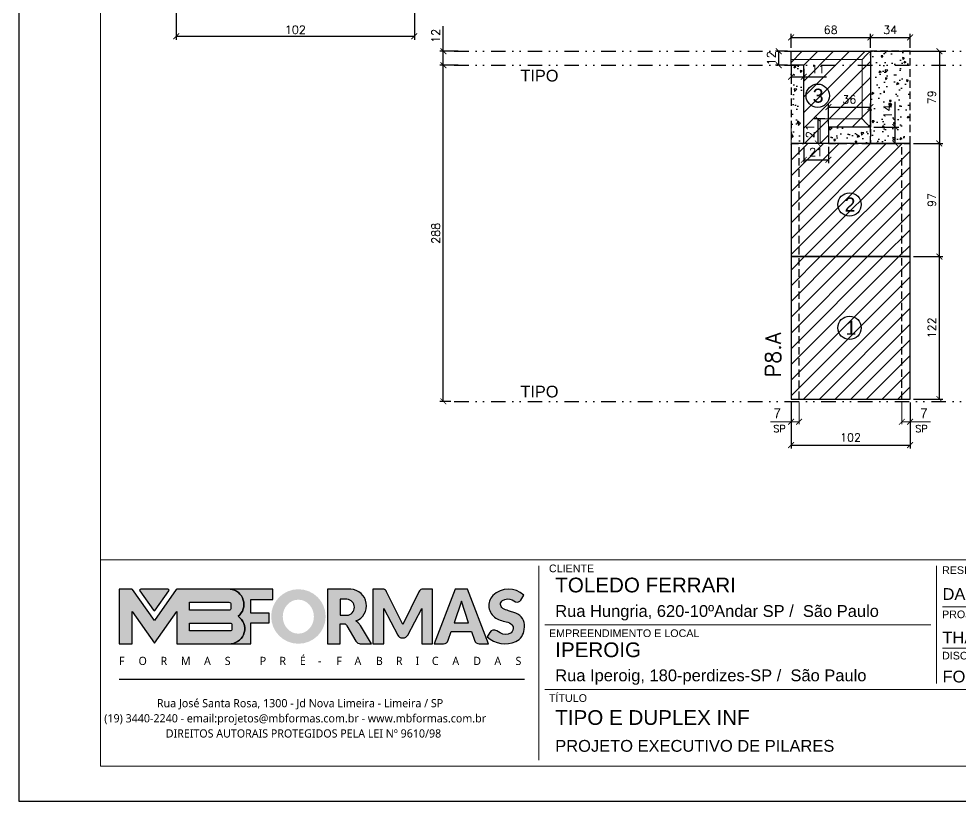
# Model space of a CAD drawing. Extents: x -23436 to 4767, y -3862 to 10024.
# Drawn here: x -17506 to -16700, y 4082 to 4753 of the extents above; entities that cross this region are included whole.
import ezdxf
from ezdxf.enums import TextEntityAlignment as Align

# ---------------------------------------------------------------- set-up
doc = ezdxf.new("R2010")
doc.units = 0
doc.header["$PDMODE"] = 2
doc.header["$PDSIZE"] = 10
doc.linetypes.add('DIVIDE2', pattern=[0.625, 0.25, -0.125, 0, -0.125, 0, -0.125])
doc.linetypes.add('HIDDEN', pattern=[9.525, 6.35, -3.175])
doc.layers.get('0').update_dxf_attribs({"lineweight": 13})
doc.layers.get('Defpoints').update_dxf_attribs({"lineweight": 13})
for name, color, linetype in [('Concreto', 250, 'HIDDEN'), ('Cota', 4, 'Continuous'), ('MB Logo', 254, 'Continuous'), ('Nível', 160, 'Continuous'), ('Painéis', 30, 'Continuous'), ('Reaproveitamento', 252, 'Continuous'), ('Romaneio', 10, 'Continuous'), ('Sarrafo de Pressão', 42, 'HIDDEN'), ('Texto Nível', 251, 'Continuous')]:
    doc.layers.add(name, color=color, linetype=linetype)
for name, color, linetype, lineweight in [('cotas', 4, 'Continuous', 13), ('FOLHA MB', 7, 'Continuous', 13), ('Texto Seção', 7, 'Continuous', 15)]:
    doc.layers.add(name, color=color, linetype=linetype, lineweight=lineweight)
doc.layers.add('Laje_Perimetro', color=7, linetype='Continuous', plot=False)
doc.styles.add('ARIAL', font='arial.ttf', dxfattribs={"oblique": 15, "height": 25})
doc.styles.add('MB_C01', font='arial.ttf', dxfattribs={"height": 1.3})
doc.styles.add('MB_C02', font='arial.ttf', dxfattribs={"height": 2})
doc.styles.add('MB_C03', font='arial.ttf', dxfattribs={"height": 2.5})
doc.styles.add('MtXpl_Lucida_Sans_Un', font='l_10646.ttf')
doc.styles.add('REGUA-120', font='ROMANS.shx', dxfattribs={"height": 15})
doc.styles.add('ROMANS', font='romans.shx')
doc.styles.add('ROMAS860', font='ROMAS860.SHX')
doc.dimstyles.new('COTA SECAO', dxfattribs={"dimtxt": 7, "dimasz": 5, "dimexe": 3, "dimexo": 3, "dimgap": 2, "dimtad": 3, "dimdec": 1, "dimlfac": 0.5, "dimzin": 12, "dimdsep": 46, "dimtxsty": 'ROMANS', "dimblk": 'ARCHTICK', "dimcen": 0, "dimclrd": 4, "dimclre": 4, "dimclrt": 1, "dimadec": 1, "dimazin": 3, "dimtfac": 1, "dimtdec": 1, "dimtmove": 0, "dimatfit": 3, "dimldrblk": 'OBLIQUE', "dimfxl": 0, "dimtolj": 1, "dimtzin": 12, "dimarcsym": 0})
doc.dimstyles.new('cotas', dxfattribs={"dimtxt": 8.5, "dimasz": 5, "dimexe": 2, "dimexo": 3, "dimgap": 3, "dimtad": 1, "dimdec": 1, "dimzin": 9, "dimdsep": 46, "dimtxsty": 'ROMAS860', "dimblk": 'ARCHTICK', "dimcen": 0, "dimclrd": 4, "dimclre": 4, "dimclrt": 1, "dimadec": 0, "dimazin": 2, "dimtfac": 1, "dimtdec": 1, "dimtix": 1, "dimtmove": 0, "dimatfit": 2, "dimldrblk": 'OBLIQUE', "dimfxl": 0, "dimtolj": 1, "dimtzin": 0, "dimlwd": 13, "dimlwe": 13, "dimarcsym": 0})
doc.dimstyles.new('PAINEL', dxfattribs={"dimtxt": 7, "dimasz": 5, "dimexe": 3, "dimexo": 3, "dimgap": 3, "dimtad": 1, "dimdec": 1, "dimzin": 12, "dimdsep": 46, "dimtxsty": 'ROMANS', "dimblk": 'ARCHTICK', "dimcen": 0, "dimclrd": 4, "dimclre": 4, "dimclrt": 1, "dimadec": 1, "dimazin": 3, "dimtfac": 1, "dimtdec": 1, "dimtmove": 0, "dimatfit": 3, "dimldrblk": 'OBLIQUE', "dimfxl": 0, "dimtolj": 1, "dimtzin": 12, "dimarcsym": 0})
pattern_1 = [(45, (-11602.353, 0), (-6.735192, 6.735192), [])]
pattern_2 = [(230, (1680.356, -51), (-18.218467, 1.593909), [1.905, -20.955]), (175, (1680.356, -51), (3.524342, -19.105685), [1.524, -16.764058]), (280.45144, (1678.838, -50.867), (-14.694125, -17.511775), [1.619, -17.809024]), (226.1842, (1680.356, -56.08), (-27.107904, 4.204233), [2.8575, -31.4325]), (276.63556, (1678.098, -55.73), (-23.740413, -24.742612), [2.428502, -26.71356]), (171.18415, (1680.356, -56.08), (-23.740413, -24.742612), [2.285997, -25.145973]), (201, (1677.816, -54.81), (-15.161439, 10.22652), [1.905, -20.955]), (146, (1677.816, -54.81), (-6.180203, -18.418797), [1.524, -16.764]), (251.45144, (1676.553, -53.958), (-21.341642, -8.192277), [1.619, -17.808994]), (217.5, (1680.3565, -51), (-0.3088603, -8.4555039), [0, -16.5608, 0, -17.018, 0, -16.8275]), (187.5, (1680.3565, -51), (-6.6819663, -10.0180575), [0, -9.7028, 0, -16.1798, 0, -6.4135]), (147.5, (1686.021, -51), (-13.5590595, 0.5728744), [0, -6.35, 0, -19.812, 0, -26.289]), (137.5, (1688.561, -51), (-14.812918, -2.542649), [0, -8.255, 0, -13.1572, 0, -18.669])]

# ---------------------------------------------------------------- blocks, each defined once
blk = doc.blocks.new('MB-NOVO')
at = {"layer": 'MB Logo', "linetype": 'Continuous'}
h = blk.add_hatch(color=256, dxfattribs=at)
h.dxf.hatch_style = 1
h.set_gradient(color1=(242, 132, 69), color2=(247, 180, 141), rotation=90, tint=1)
h.paths.add_polyline_path([(-18529.58, 10980.84), (-18475.71, 10980.84, 0.706757), (-18468.67, 11008.01, 0.681802), (-18476.71, 11034.89), (-18529.36, 11034.89, 0.243712), (-18530.18, 11034.46), (-18551.72, 11003.93), (-18573.27, 11034.46, 0.243712), (-18574.09, 11034.89), (-18586.52, 11034.89), (-18586.52, 10980.84), (-18573.87, 10980.84), (-18573.87, 11012.87), (-18551.72, 10981.49), (-18529.58, 11012.87)])
h.paths.add_polyline_path([(-18516.75, 11014.08), (-18516.75, 11021.99), (-18477.79, 11021.99, -0.414214), (-18475.79, 11019.99), (-18475.79, 11016.08, -0.414214), (-18477.79, 11014.08)], flags=16)
h.paths.add_polyline_path([(-18516.75, 11001.39), (-18476.79, 11001.39, -0.414214), (-18474.79, 10999.39), (-18474.79, 10995.48, -0.414214), (-18476.79, 10993.48), (-18516.75, 10993.48)], flags=16)
at = {"layer": 'MB Logo', "true_color": 0x262626}
h = blk.add_hatch(color=250, dxfattribs=at)
h.dxf.hatch_style = 1
h.paths.add_polyline_path([(-18537.31, 11033.31, 0.60809), (-18538.12, 11034.89), (-18565.32, 11034.89, 0.60809), (-18566.14, 11033.31), (-18552.54, 11014.04, 0.518202), (-18550.91, 11014.04)])
h = blk.add_hatch(color=250, dxfattribs=at)
h.dxf.hatch_style = 1
h.paths.add_polyline_path([(-18456.17, 11011.29), (-18456.17, 11024.65), (-18434.21, 11024.65), (-18434.21, 11034.89), (-18476.71, 11034.89, -0.681802), (-18468.67, 11008.01, -0.706757), (-18475.71, 10980.84), (-18456.17, 10980.84), (-18456.17, 11001.45), (-18437.83, 11001.45), (-18437.83, 11011.29)])
h = blk.add_hatch(color=250, dxfattribs=at)
h.dxf.hatch_style = 1
h.paths.add_polyline_path([(-18435.91, 11007.86, 1), (-18381.87, 11007.86, 1)])
edge = h.paths.add_edge_path(flags=16)
edge.add_ellipse((-18408.97, 11007.68), major_axis=(0, 16.84), ratio=0.916255, start_angle=0, end_angle=360)
h = blk.add_hatch(color=250, dxfattribs=at)
h.dxf.hatch_style = 1
h.paths.add_polyline_path([(-18356.97, 11034.89), (-18380.17, 11034.89), (-18380.17, 10980.84), (-18367.64, 10980.84), (-18367.64, 11000.71), (-18363.41, 11000.71, -0.195765), (-18360.9, 10998.88), (-18351.79, 10983.24, 0.261385), (-18347.52, 10980.84), (-18336.38, 10980.84), (-18347.47, 10999, 0.082429), (-18349.61, 11001.48), (-18351.9, 11003.39, 0.81838)])
h.paths.add_polyline_path([(-18360.76, 11009), (-18367.64, 11009), (-18367.64, 11024.98), (-18360.76, 11024.98, -0.92578)], flags=16)
h = blk.add_hatch(color=250, dxfattribs=at)
h.dxf.hatch_style = 1
h.paths.add_polyline_path([(-18286.65, 11015.9), (-18286.65, 10980.84), (-18275.77, 10980.84), (-18275.77, 11034.89), (-18286.65, 11034.89, 0.216647), (-18289.44, 11032.44), (-18305.46, 10999.84), (-18321.61, 11032.7, 0.199908), (-18324.27, 11034.89), (-18335.15, 11034.89), (-18335.15, 10980.84), (-18324.27, 10980.84), (-18324.27, 11015.9), (-18310.42, 10989.3, 0.279644), (-18305.98, 10986.61, 0.340986), (-18300.5, 10989.3)])
h = blk.add_hatch(color=250, dxfattribs=at)
h.dxf.hatch_style = 1
h.paths.add_polyline_path([(-18274.36, 10980.84), (-18264.98, 10980.84, 0.322517), (-18260.24, 10984.26), (-18257.32, 10993), (-18237.21, 10993), (-18234.29, 10984.26, 0.322517), (-18229.55, 10980.84), (-18220.26, 10980.84), (-18241.25, 11034.89), (-18253.37, 11034.89)])
h.paths.add_polyline_path([(-18254.42, 11001.64), (-18247.26, 11023.04), (-18240.11, 11001.64)], flags=16)
h = blk.add_hatch(color=250, dxfattribs=at)
h.dxf.hatch_style = 1
h.paths.add_polyline_path([(-18206.02, 11024.02, -0.247671), (-18196.88, 11024.32), (-18193.53, 11022.53, 0.40799), (-18188.16, 11024.11), (-18185.37, 11029.08, 0.392837), (-18216.16, 11028.69, 0.467779), (-18213.26, 11006.32, 0.077523), (-18201.17, 11002.12, -0.214206), (-18196.11, 10997.94, -0.284295), (-18198.17, 10991.44, -0.26924), (-18208.78, 10991.57), (-18212.21, 10993.65, 0.407727), (-18219.02, 10992.06), (-18221.79, 10987.71, 0.296878), (-18193.23, 10983.12, 0.272251), (-18184.86, 10995.28), (-18184.65, 10997.88, 0.348906), (-18193.71, 11011.21), (-18200.42, 11013.47, -0.045018), (-18205.76, 11015.68, -0.618284)])
at = {"layer": 'MB Logo', "linetype": 'Continuous'}
blk.add_line((-18586.52, 10945.86), (-18184.78, 10945.86), dxfattribs=at)
at = {"layer": 'MB Logo', "color": 23, "linetype": 'Continuous', "true_color": 0xf28445}
for points in [[(-18573.27, 11034.46, 0.243712), (-18574.09, 11034.89), (-18586.52, 11034.89), (-18586.52, 10980.84), (-18573.87, 10980.84), (-18573.87, 11012.87), (-18551.72, 10981.49), (-18529.58, 11012.87), (-18529.58, 10980.84), (-18475.71, 10980.84, 0.706757), (-18468.67, 11008.01, 0.681802), (-18476.71, 11034.89), (-18529.36, 11034.89, 0.243712), (-18530.18, 11034.46), (-18551.72, 11003.93)], [(-18516.75, 11021.99), (-18477.79, 11021.99, -0.414214), (-18475.79, 11019.99), (-18475.79, 11016.08, -0.414214), (-18477.79, 11014.08), (-18516.75, 11014.08)], [(-18516.75, 11001.39), (-18476.79, 11001.39, -0.414214), (-18474.79, 10999.39), (-18474.79, 10995.48, -0.414214), (-18476.79, 10993.48), (-18516.75, 10993.48)]]:
    blk.add_lwpolyline(points, format="xyb", close=True, dxfattribs=at)
at = {"layer": 'MB Logo', "color": 250, "true_color": 0x262626}
for points in [[(-18537.31, 11033.31, 0.60809), (-18538.12, 11034.89), (-18565.32, 11034.89, 0.60809), (-18566.14, 11033.31), (-18552.54, 11014.04, 0.518202), (-18550.91, 11014.04)], [(-18437.83, 11011.29), (-18456.17, 11011.29), (-18456.17, 11024.65), (-18434.21, 11024.65), (-18434.21, 11034.89), (-18476.71, 11034.89, -0.681802), (-18468.67, 11008.01, -0.706757), (-18475.71, 10980.84), (-18456.17, 10980.84), (-18456.17, 11001.45), (-18437.83, 11001.45)], [(-18347.52, 10980.84), (-18336.38, 10980.84), (-18347.47, 10999, 0.082429), (-18349.61, 11001.48), (-18351.9, 11003.39, 0.81838), (-18356.97, 11034.89), (-18380.17, 11034.89), (-18380.17, 10980.84), (-18367.64, 10980.84), (-18367.64, 11000.71), (-18363.41, 11000.71, -0.209789), (-18360.79, 10998.69), (-18351.79, 10983.24, 0.261385)], [(-18286.65, 11015.9), (-18286.65, 10980.84), (-18275.77, 10980.84), (-18275.77, 11034.89), (-18286.65, 11034.89, 0.216647), (-18289.44, 11032.44), (-18305.46, 10999.84), (-18321.48, 11032.44, 0.216647), (-18324.27, 11034.89), (-18335.15, 11034.89), (-18335.15, 10980.84), (-18324.27, 10980.84), (-18324.27, 11015.9), (-18310.42, 10989.3, 0.279644), (-18305.98, 10986.61), (-18304.93, 10986.61, 0.279644), (-18300.5, 10989.3)], [(-18264.98, 10980.84, 0.322517), (-18260.24, 10984.26), (-18257.32, 10993), (-18237.21, 10993), (-18234.29, 10984.26, 0.322517), (-18229.55, 10980.84), (-18220.26, 10980.84), (-18241.25, 11034.89), (-18253.37, 11034.89), (-18274.36, 10980.84)], [(-18206.24, 11015.94, -0.549626), (-18206.37, 11023.82, -0.258723), (-18196.88, 11024.32), (-18193.53, 11022.53, 0.40799), (-18188.16, 11024.11), (-18185.37, 11029.08, 0.392837), (-18216.16, 11028.69, 0.467779), (-18213.26, 11006.32, 0.077523), (-18201.17, 11002.12, -0.203897), (-18196.26, 10998.22), (-18196.08, 10997.79, -0.267611), (-18197.99, 10991.6), (-18198.45, 10991.29, -0.261145), (-18208.78, 10991.57), (-18212.21, 10993.65, 0.407727), (-18219.02, 10992.06), (-18221.79, 10987.71, 0.296878), (-18193.23, 10983.12, 0.265963), (-18184.89, 10994.94), (-18184.67, 10997.65, 0.340466), (-18193.12, 11011.01), (-18200.42, 11013.47, -0.049298)], [(-18367.64, 11009), (-18360.76, 11009, 0.92578), (-18360.76, 11024.98), (-18367.64, 11024.98)]]:
    blk.add_lwpolyline(points, format="xyb", close=True, dxfattribs=at)
blk.add_lwpolyline([(-18247.26, 11023.04), (-18254.42, 11001.64), (-18240.11, 11001.64)], close=True, dxfattribs=at)
at = {"layer": 'MB Logo', "color": 250, "true_color": 0x262626, "style": 'MtXpl_Lucida_Sans_Un'}
for s, height, p in [('É', 8.12, (-18407.52, 10959.76)), ('F', 8.12, (-18586.78, 10959.76)), ('O', 8.12, (-18567.45, 10959.76)), ('R', 8.12, (-18545.63, 10959.76)), ('M', 8.12, (-18525.4, 10959.76)), ('A', 8.12, (-18502.51, 10959.76)), ('S', 8.12, (-18481.92, 10959.76)), ('P', 8.12, (-18447.27, 10959.76)), ('R', 8.12, (-18427.76, 10959.76)), ('-', 8.12, (-18389.56, 10959.76)), ('F', 8.12, (-18371.38, 10959.76)), ('A', 8.12, (-18353.29, 10959.76)), ('B', 8.12, (-18332.1, 10959.76)), ('R', 8.12, (-18312.21, 10959.76)), ('I', 8.12, (-18292.68, 10959.76)), ('C', 8.12, (-18276.61, 10959.76)), ('A', 8.12, (-18256.26, 10959.76)), ('D', 8.12, (-18235.54, 10959.76)), ('A', 8.12, (-18214.57, 10959.76)), ('S', 8.12, (-18193.6, 10959.76)), ('DIREITOS AUTORAIS PROTEGIDOS PELA LEI Nº 9610/98', 8.1225, (-18540.43, 10887.84))]:
    blk.add_text(s, height=height, dxfattribs=at).set_placement(p)
at = {"layer": 'MB Logo', "style": 'MtXpl_Lucida_Sans_Un'}
for s, p in [('Rua José Santa Rosa, 1300 - Jd Nova Limeira - Limeira / SP', (-18549.2, 10917.84)), ('(19) 3440-2240 - email:projetos@mbformas.com.br - www.mbformas.com.br', (-18601.47, 10902.84))]:
    blk.add_text(s, height=8.1225, dxfattribs=at).set_placement(p)
blk = doc.blocks.new('A$C169d8357')
at = {"layer": 'FOLHA MB', "color": 1}
for p, q in [((1109.82, 356.72), (70, 356.72)), ((445.65, 351.67), (445.65, 184.99)), ((786.55, 351.67), (786.55, 250.65)), ((938.09, 316.32), (791.61, 316.32)), ((781.5, 301.16), (450.7, 301.16)), ((938.09, 280.96), (791.61, 280.96)), ((938.09, 245.6), (450.7, 245.6))]:
    blk.add_line(p, q, dxfattribs=at)
for points in [[(0, 1199.94), (0, 149.94), (1485.02, 149.94), (1485.02, 1199.94)], [(70, 1169.94), (70, 179.94), (1455.02, 179.94), (1455.02, 1169.94)]]:
    blk.add_lwpolyline(points, close=True, dxfattribs=at)
at = {"layer": 'MB Logo', "xscale": 0.8642040370897565, "yscale": 0.8642040370897565, "zscale": 0.8642040370897565}
blk.add_blockref('MB-NOVO', (16148.65, -9204.85), dxfattribs=at)
at = {"layer": 'FOLHA MB', "color": 6}
for s, height, style, p in [('CLIENTE', 6.566, 'MB_C01', (454.33, 346.12)), ('RESPONSÁVEL TÉCNICO', 6.5663, 'MB_C01', (791.21, 344.6)), ('Rua Hungria, 620-10ºAndar SP /  São Paulo', 10.102, 'MB_C02', (459.73, 307.83)), ('PROJETISTA', 6.566, 'MB_C01', (791.21, 306.72)), ('EMPREENDIMENTO E LOCAL', 6.5663, 'MB_C01', (454.33, 290.56)), ('DISCIPLINA', 6.566, 'MB_C01', (791.21, 271.36)), ('Rua Iperoig, 180-perdizes-SP /  São Paulo', 10.102, 'MB_C02', (459.73, 252.69)), ('TÍTULO', 6.566, 'MB_C01', (454.33, 234.99)), ('PROJETO EXECUTIVO DE PILARES', 10.102, 'MB_C02', (459.73, 192.28))]:
    blk.add_text(s, height=height, dxfattribs=dict(at, style=style)).set_placement(p)
at = {"layer": 'FOLHA MB', "color": 5}
for s, height, style, p in [('TOLEDO FERRARI', 12.6276, 'MB_C03', (459.73, 328.83)), ('DANIEL RODRIGUES', 10.102, 'MB_C02', (791.61, 322.38)), ('THAÍS BANDEIRA', 10.102, 'MB_C02', (791.51, 285.11)), ('IPEROIG', 12.628, 'MB_C03', (459.73, 273.34)), ('FORMA DE MADEIRA', 10.102, 'MB_C02', (791.61, 251.66)), ('TIPO E DUPLEX INF', 12.6276, 'MB_C03', (459.73, 215.3))]:
    blk.add_text(s, height=height, dxfattribs=dict(at, style=style)).set_placement(p)
blk = doc.blocks.new('_ArchTick')
at = {"color": 0, "linetype": 'ByBlock', "const_width": 0.15}
blk.add_lwpolyline([(-0.5, -0.5), (0.5, 0.5)], dxfattribs=at)
blk = doc.blocks.new('*D3939')
at = {"layer": 'cotas', "color": 4, "lineweight": -2, "transparency": 16777216}
for p, q in [((-17371.4, 4836.92), (-17371.4, 4734.72)), ((-17167.4, 4836.92), (-17167.4, 4734.72)), ((-17371.4, 4737.72), (-17167.4, 4737.72))]:
    blk.add_line(p, q, dxfattribs=at)
at = {"layer": 'Defpoints', "color": 0, "transparency": 16777216}
for p in [(-17371.4, 4839.92), (-17167.4, 4839.92), (-17167.4, 4737.72)]:
    blk.add_point(p, dxfattribs=at)
at = {"layer": 'cotas', "color": 4, "lineweight": -2, "transparency": 16777216, "xscale": 5, "yscale": 5, "zscale": 5, "rotation": 180}
blk.add_blockref('_ArchTick', (-17371.4, 4737.72), dxfattribs=at)
at = {"layer": 'cotas', "color": 4, "lineweight": -2, "transparency": 16777216, "xscale": 5, "yscale": 5, "zscale": 5}
blk.add_blockref('_ArchTick', (-17167.4, 4737.72), dxfattribs=at)
at = {"layer": 'cotas', "color": 1, "transparency": 16777216, "insert": (-17269.4, 4743.22), "char_height": 7, "attachment_point": 5, "style": 'ROMANS'}
blk.add_mtext('\\A1;102', dxfattribs=at)
blk = doc.blocks.new('_OBLIQUE')
at = {"color": 0, "linetype": 'ByBlock', "lineweight": -2}
for p, q in [((0, 0), (-1, 0)), ((-0.5, -0.5), (0.5, 0.5))]:
    blk.add_line(p, q, dxfattribs=at)
blk = doc.blocks.new('*D3943')
at = {"layer": 'cotas', "color": 4, "lineweight": -2, "transparency": 16777216}
for p, q in [((-16844.59, 4423.85), (-16844.59, 4384.39)), ((-16742.59, 4423.85), (-16742.59, 4384.39)), ((-16844.59, 4387.39), (-16742.59, 4387.39))]:
    blk.add_line(p, q, dxfattribs=at)
at = {"layer": 'Defpoints', "color": 0, "transparency": 16777216}
for p in [(-16844.59, 4426.85), (-16742.59, 4426.85), (-16742.59, 4387.39)]:
    blk.add_point(p, dxfattribs=at)
at = {"layer": 'cotas', "color": 4, "lineweight": -2, "transparency": 16777216, "xscale": 5, "yscale": 5, "zscale": 5, "rotation": 180}
blk.add_blockref('_ArchTick', (-16844.59, 4387.39), dxfattribs=at)
at = {"layer": 'cotas', "color": 4, "lineweight": -2, "transparency": 16777216, "xscale": 5, "yscale": 5, "zscale": 5}
blk.add_blockref('_ArchTick', (-16742.59, 4387.39), dxfattribs=at)
at = {"layer": 'cotas', "color": 1, "transparency": 16777216, "insert": (-16793.59, 4393.89), "char_height": 7, "attachment_point": 5, "style": 'ROMANS'}
blk.add_mtext('\\A1;102', dxfattribs=at)
blk = doc.blocks.new('*D3944')
at = {"layer": 'cotas', "color": 4, "lineweight": -2, "transparency": 16777216}
for p, q in [((-16739.59, 4548.85), (-16714.48, 4548.85)), ((-16717.48, 4426.85), (-16717.48, 4548.85)), ((-16739.59, 4426.85), (-16714.48, 4426.85))]:
    blk.add_line(p, q, dxfattribs=at)
at = {"layer": 'Defpoints', "color": 0, "transparency": 16777216}
for p in [(-16742.59, 4548.85), (-16717.48, 4548.85), (-16742.59, 4426.85)]:
    blk.add_point(p, dxfattribs=at)
at = {"layer": 'cotas', "color": 4, "lineweight": -2, "transparency": 16777216, "xscale": 5, "yscale": 5, "zscale": 5}
for p, rotation in [((-16717.48, 4548.85), 90), ((-16717.48, 4426.85), 270)]:
    blk.add_blockref('_ArchTick', p, dxfattribs=dict(at, rotation=rotation))
at = {"layer": 'cotas', "color": 1, "transparency": 16777216, "insert": (-16723.98, 4487.85), "char_height": 7, "attachment_point": 5, "rotation": 90, "style": 'ROMANS'}
blk.add_mtext('\\A1;122', dxfattribs=at)
blk = doc.blocks.new('*D3945')
at = {"layer": 'Cota', "color": 4, "lineweight": 13, "transparency": 16777216}
for p, q in [((-16844.59, 4423.85), (-16844.59, 4405.37)), ((-16837.59, 4423.85), (-16837.59, 4405.37)), ((-16844.59, 4407.37), (-16862.26, 4407.37)), ((-16837.59, 4407.37), (-16844.59, 4407.37))]:
    blk.add_line(p, q, dxfattribs=at)
at = {"layer": 'Defpoints', "color": 0, "transparency": 16777216}
for p in [(-16844.59, 4426.85), (-16837.59, 4426.85), (-16844.59, 4407.37)]:
    blk.add_point(p, dxfattribs=at)
at = {"layer": 'Cota', "color": 4, "lineweight": 13, "transparency": 16777216, "xscale": 5, "yscale": 5, "zscale": 5, "rotation": 180}
blk.add_blockref('_ArchTick', (-16844.59, 4407.37), dxfattribs=at)
at = {"layer": 'Cota', "color": 4, "lineweight": 13, "transparency": 16777216, "xscale": 5, "yscale": 5, "zscale": 5}
blk.add_blockref('_ArchTick', (-16837.59, 4407.37), dxfattribs=at)
at = {"layer": 'Cota', "color": 1, "transparency": 16777216, "insert": (-16856.43, 4414.62), "char_height": 8.5, "attachment_point": 5, "style": 'ROMAS860'}
blk.add_mtext('\\A1;7', dxfattribs=at)
blk = doc.blocks.new('*D3946')
at = {"layer": 'Cota', "color": 4, "lineweight": 13, "transparency": 16777216}
for p, q in [((-16749.59, 4423.85), (-16749.59, 4405.37)), ((-16742.59, 4423.85), (-16742.59, 4405.37)), ((-16749.59, 4407.37), (-16742.59, 4407.37)), ((-16742.59, 4407.37), (-16724.93, 4407.37))]:
    blk.add_line(p, q, dxfattribs=at)
at = {"layer": 'Defpoints', "color": 0, "transparency": 16777216}
for p in [(-16749.59, 4426.85), (-16742.59, 4426.85), (-16742.59, 4407.37)]:
    blk.add_point(p, dxfattribs=at)
at = {"layer": 'Cota', "color": 4, "lineweight": 13, "transparency": 16777216, "xscale": 5, "yscale": 5, "zscale": 5, "rotation": 180}
blk.add_blockref('_ArchTick', (-16749.59, 4407.37), dxfattribs=at)
at = {"layer": 'Cota', "color": 4, "lineweight": 13, "transparency": 16777216, "xscale": 5, "yscale": 5, "zscale": 5}
blk.add_blockref('_ArchTick', (-16742.59, 4407.37), dxfattribs=at)
at = {"layer": 'Cota', "color": 1, "transparency": 16777216, "insert": (-16730.76, 4414.62), "char_height": 8.5, "attachment_point": 5, "style": 'ROMAS860'}
blk.add_mtext('\\A1;7', dxfattribs=at)
blk = doc.blocks.new('*D3974')
at = {"layer": 'cotas', "color": 4, "lineweight": -2, "transparency": 16777216}
for p, q in [((-16812.59, 4662.85), (-16812.59, 4680.04)), ((-16776.59, 4662.85), (-16776.59, 4680.04)), ((-16812.59, 4677.04), (-16776.59, 4677.04))]:
    blk.add_line(p, q, dxfattribs=at)
at = {"layer": 'Defpoints', "color": 0, "transparency": 16777216}
for p in [(-16776.59, 4677.04), (-16812.59, 4659.85), (-16776.59, 4659.85)]:
    blk.add_point(p, dxfattribs=at)
at = {"layer": 'cotas', "color": 4, "lineweight": -2, "transparency": 16777216, "xscale": 5, "yscale": 5, "zscale": 5, "rotation": 180}
blk.add_blockref('_ArchTick', (-16812.59, 4677.04), dxfattribs=at)
at = {"layer": 'cotas', "color": 4, "lineweight": -2, "transparency": 16777216, "xscale": 5, "yscale": 5, "zscale": 5}
blk.add_blockref('_ArchTick', (-16776.59, 4677.04), dxfattribs=at)
at = {"layer": 'cotas', "color": 1, "transparency": 16777216, "insert": (-16794.59, 4683.54), "char_height": 7, "attachment_point": 5, "style": 'ROMANS'}
blk.add_mtext('\\A1;36', dxfattribs=at)
blk = doc.blocks.new('*D3975')
at = {"layer": 'cotas', "color": 4, "lineweight": -2, "transparency": 16777216}
for p, q in [((-16844.59, 4727.85), (-16844.59, 4739.63)), ((-16844.59, 4736.63), (-16776.59, 4736.63)), ((-16776.59, 4727.85), (-16776.59, 4739.63))]:
    blk.add_line(p, q, dxfattribs=at)
at = {"layer": 'Defpoints', "color": 0, "transparency": 16777216}
for p in [(-16776.59, 4736.63), (-16844.59, 4724.85), (-16776.59, 4724.85)]:
    blk.add_point(p, dxfattribs=at)
at = {"layer": 'cotas', "color": 4, "lineweight": -2, "transparency": 16777216, "xscale": 5, "yscale": 5, "zscale": 5, "rotation": 180}
blk.add_blockref('_ArchTick', (-16844.59, 4736.63), dxfattribs=at)
at = {"layer": 'cotas', "color": 4, "lineweight": -2, "transparency": 16777216, "xscale": 5, "yscale": 5, "zscale": 5}
blk.add_blockref('_ArchTick', (-16776.59, 4736.63), dxfattribs=at)
at = {"layer": 'cotas', "color": 1, "transparency": 16777216, "insert": (-16810.59, 4743.13), "char_height": 7, "attachment_point": 5, "style": 'ROMANS'}
blk.add_mtext('\\A1;68', dxfattribs=at)
blk = doc.blocks.new('*D3976')
at = {"layer": 'cotas', "color": 4, "lineweight": -2, "transparency": 16777216}
for p, q in [((-16847.59, 4724.85), (-16858.04, 4724.85)), ((-16855.04, 4712.85), (-16855.04, 4724.85)), ((-16847.59, 4712.85), (-16858.04, 4712.85))]:
    blk.add_line(p, q, dxfattribs=at)
at = {"layer": 'Defpoints', "color": 0, "transparency": 16777216}
for p in [(-16855.04, 4724.85), (-16844.59, 4724.85), (-16844.59, 4712.85)]:
    blk.add_point(p, dxfattribs=at)
at = {"layer": 'cotas', "color": 4, "lineweight": -2, "transparency": 16777216, "xscale": 5, "yscale": 5, "zscale": 5}
for p, rotation in [((-16855.04, 4724.85), 90), ((-16855.04, 4712.85), 270)]:
    blk.add_blockref('_ArchTick', p, dxfattribs=dict(at, rotation=rotation))
at = {"layer": 'cotas', "color": 1, "transparency": 16777216, "insert": (-16861.54, 4718.85), "char_height": 7, "attachment_point": 5, "rotation": 90, "style": 'ROMANS'}
blk.add_mtext('\\A1;12', dxfattribs=at)
blk = doc.blocks.new('*D3977')
at = {"layer": 'cotas', "color": 4, "lineweight": -2, "transparency": 16777216}
for p, q in [((-16739.59, 4645.85), (-16714.48, 4645.85)), ((-16717.48, 4548.85), (-16717.48, 4645.85)), ((-16739.59, 4548.85), (-16714.48, 4548.85))]:
    blk.add_line(p, q, dxfattribs=at)
at = {"layer": 'Defpoints', "color": 0, "transparency": 16777216}
for p in [(-16742.59, 4645.85), (-16717.48, 4645.85), (-16742.59, 4548.85)]:
    blk.add_point(p, dxfattribs=at)
at = {"layer": 'cotas', "color": 4, "lineweight": -2, "transparency": 16777216, "xscale": 5, "yscale": 5, "zscale": 5}
for p, rotation in [((-16717.48, 4645.85), 90), ((-16717.48, 4548.85), 270)]:
    blk.add_blockref('_ArchTick', p, dxfattribs=dict(at, rotation=rotation))
at = {"layer": 'cotas', "color": 1, "transparency": 16777216, "insert": (-16723.98, 4597.35), "char_height": 7, "attachment_point": 5, "rotation": 90, "style": 'ROMANS'}
blk.add_mtext('\\A1;97', dxfattribs=at)
blk = doc.blocks.new('*D3978')
at = {"layer": 'cotas', "color": 4, "lineweight": -2, "transparency": 16777216}
for p, q in [((-16773.59, 4724.85), (-16714.48, 4724.85)), ((-16717.48, 4724.85), (-16717.48, 4645.85)), ((-16739.59, 4645.85), (-16714.48, 4645.85))]:
    blk.add_line(p, q, dxfattribs=at)
at = {"layer": 'Defpoints', "color": 0, "transparency": 16777216}
for p in [(-16776.59, 4724.85), (-16742.59, 4645.85), (-16717.48, 4645.85)]:
    blk.add_point(p, dxfattribs=at)
at = {"layer": 'cotas', "color": 4, "lineweight": -2, "transparency": 16777216, "xscale": 5, "yscale": 5, "zscale": 5}
for p, rotation in [((-16717.48, 4724.85), 90), ((-16717.48, 4645.85), 270)]:
    blk.add_blockref('_ArchTick', p, dxfattribs=dict(at, rotation=rotation))
at = {"layer": 'cotas', "color": 1, "transparency": 16777216, "insert": (-16723.98, 4685.35), "char_height": 7, "attachment_point": 5, "rotation": 90, "style": 'ROMANS'}
blk.add_mtext('\\A1;79', dxfattribs=at)
blk = doc.blocks.new('*D3979')
at = {"layer": 'cotas', "color": 4, "lineweight": -2, "transparency": 16777216}
for p, q in [((-16776.59, 4727.85), (-16776.59, 4739.63)), ((-16776.59, 4736.63), (-16742.59, 4736.63)), ((-16742.59, 4727.85), (-16742.59, 4739.63))]:
    blk.add_line(p, q, dxfattribs=at)
at = {"layer": 'Defpoints', "color": 0, "transparency": 16777216}
for p in [(-16742.59, 4736.63), (-16776.59, 4724.85), (-16742.59, 4724.85)]:
    blk.add_point(p, dxfattribs=at)
at = {"layer": 'cotas', "color": 4, "lineweight": -2, "transparency": 16777216, "xscale": 5, "yscale": 5, "zscale": 5, "rotation": 180}
blk.add_blockref('_ArchTick', (-16776.59, 4736.63), dxfattribs=at)
at = {"layer": 'cotas', "color": 4, "lineweight": -2, "transparency": 16777216, "xscale": 5, "yscale": 5, "zscale": 5}
blk.add_blockref('_ArchTick', (-16742.59, 4736.63), dxfattribs=at)
at = {"layer": 'cotas', "color": 1, "transparency": 16777216, "insert": (-16759.59, 4743.13), "char_height": 7, "attachment_point": 5, "style": 'ROMANS'}
blk.add_mtext('\\A1;34', dxfattribs=at)
blk = doc.blocks.new('*D3980')
at = {"layer": 'cotas', "color": 4, "lineweight": -2, "transparency": 16777216}
for p, q in [((-16815.59, 4666.85), (-16824.69, 4666.85)), ((-16821.69, 4666.85), (-16821.69, 4645.85)), ((-16815.59, 4645.85), (-16824.69, 4645.85))]:
    blk.add_line(p, q, dxfattribs=at)
at = {"layer": 'Defpoints', "color": 0, "transparency": 16777216}
for p in [(-16812.59, 4666.85), (-16821.69, 4645.85), (-16812.59, 4645.85)]:
    blk.add_point(p, dxfattribs=at)
at = {"layer": 'cotas', "color": 4, "lineweight": -2, "transparency": 16777216, "xscale": 5, "yscale": 5, "zscale": 5}
for p, rotation in [((-16821.69, 4666.85), 90), ((-16821.69, 4645.85), 270)]:
    blk.add_blockref('_ArchTick', p, dxfattribs=dict(at, rotation=rotation))
at = {"layer": 'cotas', "color": 1, "transparency": 16777216, "insert": (-16828.19, 4656.35), "char_height": 7, "attachment_point": 5, "rotation": 90, "style": 'ROMANS'}
blk.add_mtext('\\A1;21', dxfattribs=at)
blk = doc.blocks.new('*D3981')
at = {"layer": 'cotas', "color": 4, "lineweight": -2, "transparency": 16777216}
for p, q in [((-16844.59, 4709.85), (-16844.59, 4700)), ((-16833.59, 4709.85), (-16833.59, 4700)), ((-16844.59, 4703), (-16833.59, 4703)), ((-16833.59, 4703), (-16814.26, 4703))]:
    blk.add_line(p, q, dxfattribs=at)
at = {"layer": 'Defpoints', "color": 0, "transparency": 16777216}
for p in [(-16844.59, 4712.85), (-16833.59, 4712.85), (-16833.59, 4703)]:
    blk.add_point(p, dxfattribs=at)
at = {"layer": 'cotas', "color": 4, "lineweight": -2, "transparency": 16777216, "xscale": 5, "yscale": 5, "zscale": 5, "rotation": 180}
blk.add_blockref('_ArchTick', (-16844.59, 4703), dxfattribs=at)
at = {"layer": 'cotas', "color": 4, "lineweight": -2, "transparency": 16777216, "xscale": 5, "yscale": 5, "zscale": 5}
blk.add_blockref('_ArchTick', (-16833.59, 4703), dxfattribs=at)
at = {"layer": 'cotas', "color": 1, "transparency": 16777216, "insert": (-16821.43, 4709.5), "char_height": 7, "attachment_point": 5, "style": 'ROMANS'}
blk.add_mtext('\\A1;11', dxfattribs=at)
blk = doc.blocks.new('*D3982')
at = {"layer": 'cotas', "color": 4, "lineweight": -2, "transparency": 16777216}
for p, q in [((-16833.59, 4642.85), (-16833.59, 4628.8)), ((-16812.59, 4642.85), (-16812.59, 4628.8)), ((-16833.59, 4631.8), (-16812.59, 4631.8))]:
    blk.add_line(p, q, dxfattribs=at)
at = {"layer": 'Defpoints', "color": 0, "transparency": 16777216}
for p in [(-16833.59, 4645.85), (-16812.59, 4645.85), (-16812.59, 4631.8)]:
    blk.add_point(p, dxfattribs=at)
at = {"layer": 'cotas', "color": 4, "lineweight": -2, "transparency": 16777216, "xscale": 5, "yscale": 5, "zscale": 5, "rotation": 180}
blk.add_blockref('_ArchTick', (-16833.59, 4631.8), dxfattribs=at)
at = {"layer": 'cotas', "color": 4, "lineweight": -2, "transparency": 16777216, "xscale": 5, "yscale": 5, "zscale": 5}
blk.add_blockref('_ArchTick', (-16812.59, 4631.8), dxfattribs=at)
at = {"layer": 'cotas', "color": 1, "transparency": 16777216, "insert": (-16823.09, 4638.3), "char_height": 7, "attachment_point": 5, "style": 'ROMANS'}
blk.add_mtext('\\A1;21', dxfattribs=at)
blk = doc.blocks.new('*D5071')
at = {"layer": 'cotas', "color": 4, "lineweight": -2, "transparency": 16777216}
for p, q in [((-17136.17, 4712.85), (-17145.59, 4712.85)), ((-17142.59, 4424.85), (-17142.59, 4712.85)), ((-17136.17, 4424.85), (-17145.59, 4424.85))]:
    blk.add_line(p, q, dxfattribs=at)
at = {"layer": 'Defpoints', "color": 0, "transparency": 16777216}
for p in [(-17142.59, 4712.85), (-17133.17, 4712.85), (-17133.17, 4424.85)]:
    blk.add_point(p, dxfattribs=at)
at = {"layer": 'cotas', "color": 4, "lineweight": -2, "transparency": 16777216, "xscale": 5, "yscale": 5, "zscale": 5}
for p, rotation in [((-17142.59, 4712.85), 90), ((-17142.59, 4424.85), 270)]:
    blk.add_blockref('_ArchTick', p, dxfattribs=dict(at, rotation=rotation))
at = {"layer": 'cotas', "color": 1, "transparency": 16777216, "insert": (-17149.09, 4568.85), "char_height": 7, "attachment_point": 5, "rotation": 90, "style": 'ROMANS'}
blk.add_mtext('\\A1;288', dxfattribs=at)
blk = doc.blocks.new('*D5072')
at = {"layer": 'cotas', "color": 4, "lineweight": -2, "transparency": 16777216}
for p, q in [((-17142.59, 4724.85), (-17142.59, 4746.18)), ((-17129.96, 4724.85), (-17145.59, 4724.85)), ((-17142.59, 4712.85), (-17142.59, 4724.85)), ((-17129.96, 4712.85), (-17145.59, 4712.85))]:
    blk.add_line(p, q, dxfattribs=at)
at = {"layer": 'Defpoints', "color": 0, "transparency": 16777216}
for p in [(-17142.59, 4724.85), (-17126.96, 4724.85), (-17126.96, 4712.85)]:
    blk.add_point(p, dxfattribs=at)
at = {"layer": 'cotas', "color": 4, "lineweight": -2, "transparency": 16777216, "xscale": 5, "yscale": 5, "zscale": 5}
for p, rotation in [((-17142.59, 4724.85), 90), ((-17142.59, 4712.85), 270)]:
    blk.add_blockref('_ArchTick', p, dxfattribs=dict(at, rotation=rotation))
at = {"layer": 'cotas', "color": 1, "transparency": 16777216, "insert": (-17149.09, 4738.01), "char_height": 7, "attachment_point": 5, "rotation": 90, "style": 'ROMANS'}
blk.add_mtext('\\A1;12', dxfattribs=at)
blk = doc.blocks.new('*D5073')
at = {"layer": 'cotas', "color": 4, "lineweight": -2, "transparency": 16777216}
for p, q in [((-16755.21, 4659.85), (-16755.21, 4681.51)), ((-16773.59, 4659.85), (-16752.21, 4659.85)), ((-16755.21, 4645.85), (-16755.21, 4659.85)), ((-16773.59, 4645.85), (-16752.21, 4645.85))]:
    blk.add_line(p, q, dxfattribs=at)
at = {"layer": 'Defpoints', "color": 0, "transparency": 16777216}
for p in [(-16776.59, 4659.85), (-16755.21, 4659.85), (-16776.59, 4645.85)]:
    blk.add_point(p, dxfattribs=at)
at = {"layer": 'cotas', "color": 4, "lineweight": -2, "transparency": 16777216, "xscale": 5, "yscale": 5, "zscale": 5}
for p, rotation in [((-16755.21, 4659.85), 90), ((-16755.21, 4645.85), 270)]:
    blk.add_blockref('_ArchTick', p, dxfattribs=dict(at, rotation=rotation))
at = {"layer": 'cotas', "color": 1, "transparency": 16777216, "insert": (-16761.71, 4673.18), "char_height": 7, "attachment_point": 5, "rotation": 90, "style": 'ROMANS'}
blk.add_mtext('\\A1;14', dxfattribs=at)

msp = doc.modelspace()

# ---------------------------------------------------------------- hatches: boundary and pattern name
at = {"layer": 'Concreto'}
h = msp.add_hatch(dxfattribs=at)
h.set_pattern_fill('AR-CONC', color=256, scale=0.1, angle=180)
h.set_pattern_definition(pattern_2)
h.paths.add_polyline_path([(-16776.592, 4645.846), (-16742.592, 4645.846), (-16742.592, 4724.846), (-16776.592, 4724.846)])
h = msp.add_hatch(dxfattribs=at)
h.set_pattern_fill('AR-CONC', color=256, scale=0.1, angle=180)
h.set_pattern_definition(pattern_2)
h.paths.add_polyline_path([(-16844.592, 4645.846), (-16833.592, 4645.846), (-16833.592, 4712.846), (-16844.592, 4712.846)])
h = msp.add_hatch(dxfattribs=at)
h.set_pattern_fill('AR-CONC', color=256, scale=0.1, angle=180)
h.set_pattern_definition(pattern_2)
h.paths.add_polyline_path([(-16776.592, 4659.846), (-16812.592, 4659.846), (-16812.592, 4645.846), (-16776.592, 4645.846)])
at = {"layer": 'Reaproveitamento'}
h = msp.add_hatch(dxfattribs=at)
h.set_pattern_fill('ANSI31', color=256, scale=3, style=0)
h.set_pattern_definition([(45, (-11602.353, -51), (-6.735192, 6.735192), [])])
h.paths.add_polyline_path([(-16844.592, 4712.846), (-16844.592, 4724.846), (-16776.592, 4724.846), (-16776.592, 4659.846), (-16812.592, 4659.846), (-16812.592, 4645.846), (-16833.592, 4645.846), (-16833.592, 4712.846)])
h = msp.add_hatch(dxfattribs=at)
h.set_pattern_fill('ANSI31', color=256, scale=3, style=0)
h.set_pattern_definition(pattern_1)
h.paths.add_polyline_path([(-16844.592, 4548.846), (-16742.592, 4548.846), (-16742.592, 4645.846), (-16844.592, 4645.846)])
h = msp.add_hatch(dxfattribs=at)
h.set_pattern_fill('ANSI31', color=256, scale=3, style=0)
h.set_pattern_definition(pattern_1)
h.paths.add_polyline_path([(-16844.592, 4426.846), (-16742.592, 4426.846), (-16742.592, 4548.846), (-16844.592, 4548.846)])

# ---------------------------------------------------------------- linework, layer by layer
at = {"layer": 'Concreto'}
for points in [[(-16776.592, 4645.846), (-16742.592, 4645.846), (-16742.592, 4724.846), (-16776.592, 4724.846)], [(-16844.592, 4645.846), (-16833.592, 4645.846), (-16833.592, 4712.846), (-16844.592, 4712.846)], [(-16776.592, 4659.846), (-16812.592, 4659.846), (-16812.592, 4645.846), (-16776.592, 4645.846)]]:
    msp.add_lwpolyline(points, close=True, dxfattribs=at)
at = {"layer": 'cotas', "color": 50}
for p, q in [((-16844.592, 4724.846), (-16844.592, 4721.346)), ((-16844.592, 4724.846), (-16776.592, 4724.846)), ((-16844.592, 4717.846), (-16844.592, 4721.346)), ((-16783.592, 4717.846), (-16780.092, 4721.346)), ((-16776.592, 4724.846), (-16780.092, 4721.346)), ((-16776.592, 4724.846), (-16776.592, 4659.846)), ((-16844.592, 4717.846), (-16783.592, 4717.846)), ((-16783.592, 4717.846), (-16783.592, 4666.846)), ((-16819.592, 4666.846), (-16816.092, 4666.846)), ((-16819.592, 4666.846), (-16819.592, 4645.846)), ((-16812.592, 4666.846), (-16816.092, 4666.846)), ((-16783.592, 4666.846), (-16812.592, 4666.846)), ((-16812.592, 4666.846), (-16812.592, 4663.346)), ((-16812.592, 4666.846), (-16812.592, 4645.846)), ((-16812.592, 4659.846), (-16812.592, 4663.346)), ((-16783.592, 4666.846), (-16780.092, 4663.346)), ((-16776.592, 4659.846), (-16780.092, 4663.346)), ((-16776.592, 4659.846), (-16812.592, 4659.846)), ((-16819.592, 4645.846), (-16816.092, 4645.846)), ((-16812.592, 4645.846), (-16816.092, 4645.846))]:
    msp.add_line(p, q, dxfattribs=at)
at = {"layer": 'cotas'}
msp.add_line((-16844.592, 4645.846), (-16844.592, 4659.846), dxfattribs=at)
at = {"layer": 'Laje_Perimetro'}
msp.add_lwpolyline([(-16021.356, 5132.259), (-17506.377, 5132.259), (-17506.377, 4082.259), (-16021.356, 4082.259)], close=True, dxfattribs=at)
at = {"layer": 'Nível', "color": 116, "linetype": 'DIVIDE2', "ltscale": 50, "true_color": 0x136734}
msp.add_line((-17133.168, 4724.846), (-16129.273, 4724.846), dxfattribs=at)
at = {"layer": 'Nível', "linetype": 'DIVIDE2', "ltscale": 50}
for p, q in [((-17133.168, 4712.846), (-16129.273, 4712.846)), ((-17133.168, 4424.846), (-16129.273, 4424.846))]:
    msp.add_line(p, q, dxfattribs=at)
at = {"layer": 'Painéis', "color": 32, "true_color": 0xcd6928}
for points in [[(-16844.592, 4712.846), (-16844.592, 4724.846), (-16776.592, 4724.846), (-16776.592, 4659.846), (-16812.592, 4659.846), (-16812.592, 4645.846), (-16833.592, 4645.846), (-16833.592, 4712.846)], [(-16844.592, 4548.846), (-16742.592, 4548.846), (-16742.592, 4645.846), (-16844.592, 4645.846)], [(-16844.592, 4426.846), (-16742.592, 4426.846), (-16742.592, 4548.846), (-16844.592, 4548.846)]]:
    msp.add_lwpolyline(points, close=True, dxfattribs=at)
at = {"layer": 'Romaneio'}
for centre in [(-16821.747, 4686.758), (-16794.455, 4593.5), (-16794.455, 4487.846)]:
    msp.add_circle(centre, 10, dxfattribs=at)
at = {"layer": 'Sarrafo de Pressão'}
for p, q in [((-16837.592, 4426.846), (-16837.592, 4643.846)), ((-16749.592, 4426.846), (-16749.592, 4643.846))]:
    msp.add_line(p, q, dxfattribs=at)

# ---------------------------------------------------------------- block references
at = {"layer": 'MB Logo'}
msp.add_blockref('A$C169d8357', (-17506.377, 3932.321), dxfattribs=at)

# ---------------------------------------------------------------- texts
at = {"layer": 'Romaneio', "color": 0, "style": 'ARIAL'}
for s, p in [('3', (-16821.354, 4686.758)), ('2', (-16794.062, 4593.5)), ('1', (-16793.202, 4487.846))]:
    msp.add_text(s, height=12, dxfattribs=at).set_placement(p, align=Align.MIDDLE_CENTER)
at = {"layer": 'Texto Nível', "style": 'ARIAL'}
for p in [(-17043.89, 4698.92), (-17043.89, 4428.227)]:
    msp.add_text('TIPO', height=10, dxfattribs=at).set_placement(p, align=Align.RIGHT)
at = {"layer": 'Texto Seção', "insert": (-16853.397, 4445.313), "char_height": 13, "width": 285.32988, "attachment_point": 7, "rotation": 90, "style": 'REGUA-120'}
msp.add_mtext('P8.A', dxfattribs=at)
at = {"layer": 'Texto Seção', "char_height": 6, "style": 'ROMANS'}
for insert, attachment_point in [((-16849.127, 4398.418), 9), ((-16738.057, 4398.418), 7)]:
    msp.add_mtext('SP', dxfattribs=dict(at, insert=insert, attachment_point=attachment_point))

# ---------------------------------------------------------------- dimensions: what is measured, and where the dimension line sits
at = {"layer": 'Cota'}
dim = msp.add_linear_dim(base=(-16844.592, 4407.368), p1=(-16837.592, 4426.846), p2=(-16844.592, 4426.846), dimstyle='cotas', dxfattribs=at)
dim.commit()
dim.dimension.update_dxf_attribs({"geometry": '*D3945', "text_midpoint": (-16856.425, 4407.368), "dimtype": 160})
dim = msp.add_linear_dim(base=(-16742.592, 4407.368), p1=(-16749.592, 4426.846), p2=(-16742.592, 4426.846), angle=180, dimstyle='cotas', dxfattribs=at)
dim.commit()
dim.dimension.update_dxf_attribs({"geometry": '*D3946', "text_midpoint": (-16730.759, 4407.368), "dimtype": 160})
at = {"layer": 'cotas'}
for base, p1, p2, dimstyle, override, picture, middle in [((-17167.397, 4737.722), (-17371.397, 4839.922), (-17167.397, 4839.922), 'COTA SECAO', {"dimdec": 1}, '*D3939', (-17269.397, 4743.222)), ((-16776.592, 4736.627), (-16844.592, 4724.846), (-16776.592, 4724.846), 'PAINEL', {"dimarcsym": 2}, '*D3975', (-16810.592, 4743.127)), ((-16742.592, 4736.627), (-16776.592, 4724.846), (-16742.592, 4724.846), 'PAINEL', {"dimarcsym": 2}, '*D3979', (-16759.592, 4743.127)), ((-16833.592, 4702.995), (-16844.592, 4712.846), (-16833.592, 4712.846), 'PAINEL', {"dimarcsym": 2}, '*D3981', (-16821.425, 4709.495)), ((-16776.592, 4677.04), (-16812.592, 4659.846), (-16776.592, 4659.846), 'PAINEL', {"dimarcsym": 2}, '*D3974', (-16794.592, 4683.54)), ((-16812.592, 4631.805), (-16833.592, 4645.846), (-16812.592, 4645.846), 'PAINEL', {"dimarcsym": 2}, '*D3982', (-16823.092, 4638.305)), ((-16742.592, 4387.393), (-16844.592, 4426.846), (-16742.592, 4426.846), 'PAINEL', {"dimarcsym": 2}, '*D3943', (-16793.592, 4393.893))]:
    dim = msp.add_linear_dim(base=base, p1=p1, p2=p2, dimstyle=dimstyle, override=override, dxfattribs=at)
    dim.commit()
    dim.dimension.update_dxf_attribs({"geometry": picture, "text_midpoint": middle})
at = {"layer": 'cotas', "color": 2}
for base, p1, p2, picture, middle in [((-17142.591, 4724.846), (-17126.964, 4712.846), (-17126.964, 4724.846), '*D5072', (-17149.091, 4738.013)), ((-17142.591, 4712.846), (-17133.168, 4424.846), (-17133.168, 4712.846), '*D5071', (-17149.091, 4568.846)), ((-16755.209, 4659.846), (-16776.592, 4645.846), (-16776.592, 4659.846), '*D5073', (-16761.709, 4673.179))]:
    dim = msp.add_linear_dim(base=base, p1=p1, p2=p2, angle=90, dimstyle='PAINEL', override={"dimarcsym": 2}, dxfattribs=at)
    dim.commit()
    dim.dimension.update_dxf_attribs({"geometry": picture, "text_midpoint": middle})
at = {"layer": 'cotas'}
dim = msp.add_linear_dim(base=(-16855.042, 4724.846), p1=(-16844.592, 4712.846), p2=(-16844.592, 4724.846), angle=90, dimstyle='PAINEL', override={"dimarcsym": 2}, dxfattribs=at)
dim.commit()
dim.dimension.update_dxf_attribs({"geometry": '*D3976', "text_midpoint": (-16855.042, 4718.846), "dimtype": 160})
for base, p1, p2, picture, middle in [((-16717.481, 4645.846), (-16776.592, 4724.846), (-16742.592, 4645.846), '*D3978', (-16723.981, 4685.346)), ((-16821.686, 4645.846), (-16812.592, 4666.846), (-16812.592, 4645.846), '*D3980', (-16828.186, 4656.346)), ((-16717.481, 4645.846), (-16742.592, 4548.846), (-16742.592, 4645.846), '*D3977', (-16723.981, 4597.346)), ((-16717.481, 4548.846), (-16742.592, 4426.846), (-16742.592, 4548.846), '*D3944', (-16723.981, 4487.846))]:
    dim = msp.add_linear_dim(base=base, p1=p1, p2=p2, angle=90, dimstyle='PAINEL', override={"dimarcsym": 2}, dxfattribs=at)
    dim.commit()
    dim.dimension.update_dxf_attribs({"geometry": picture, "text_midpoint": middle})

doc.saveas('drawing.dxf')
